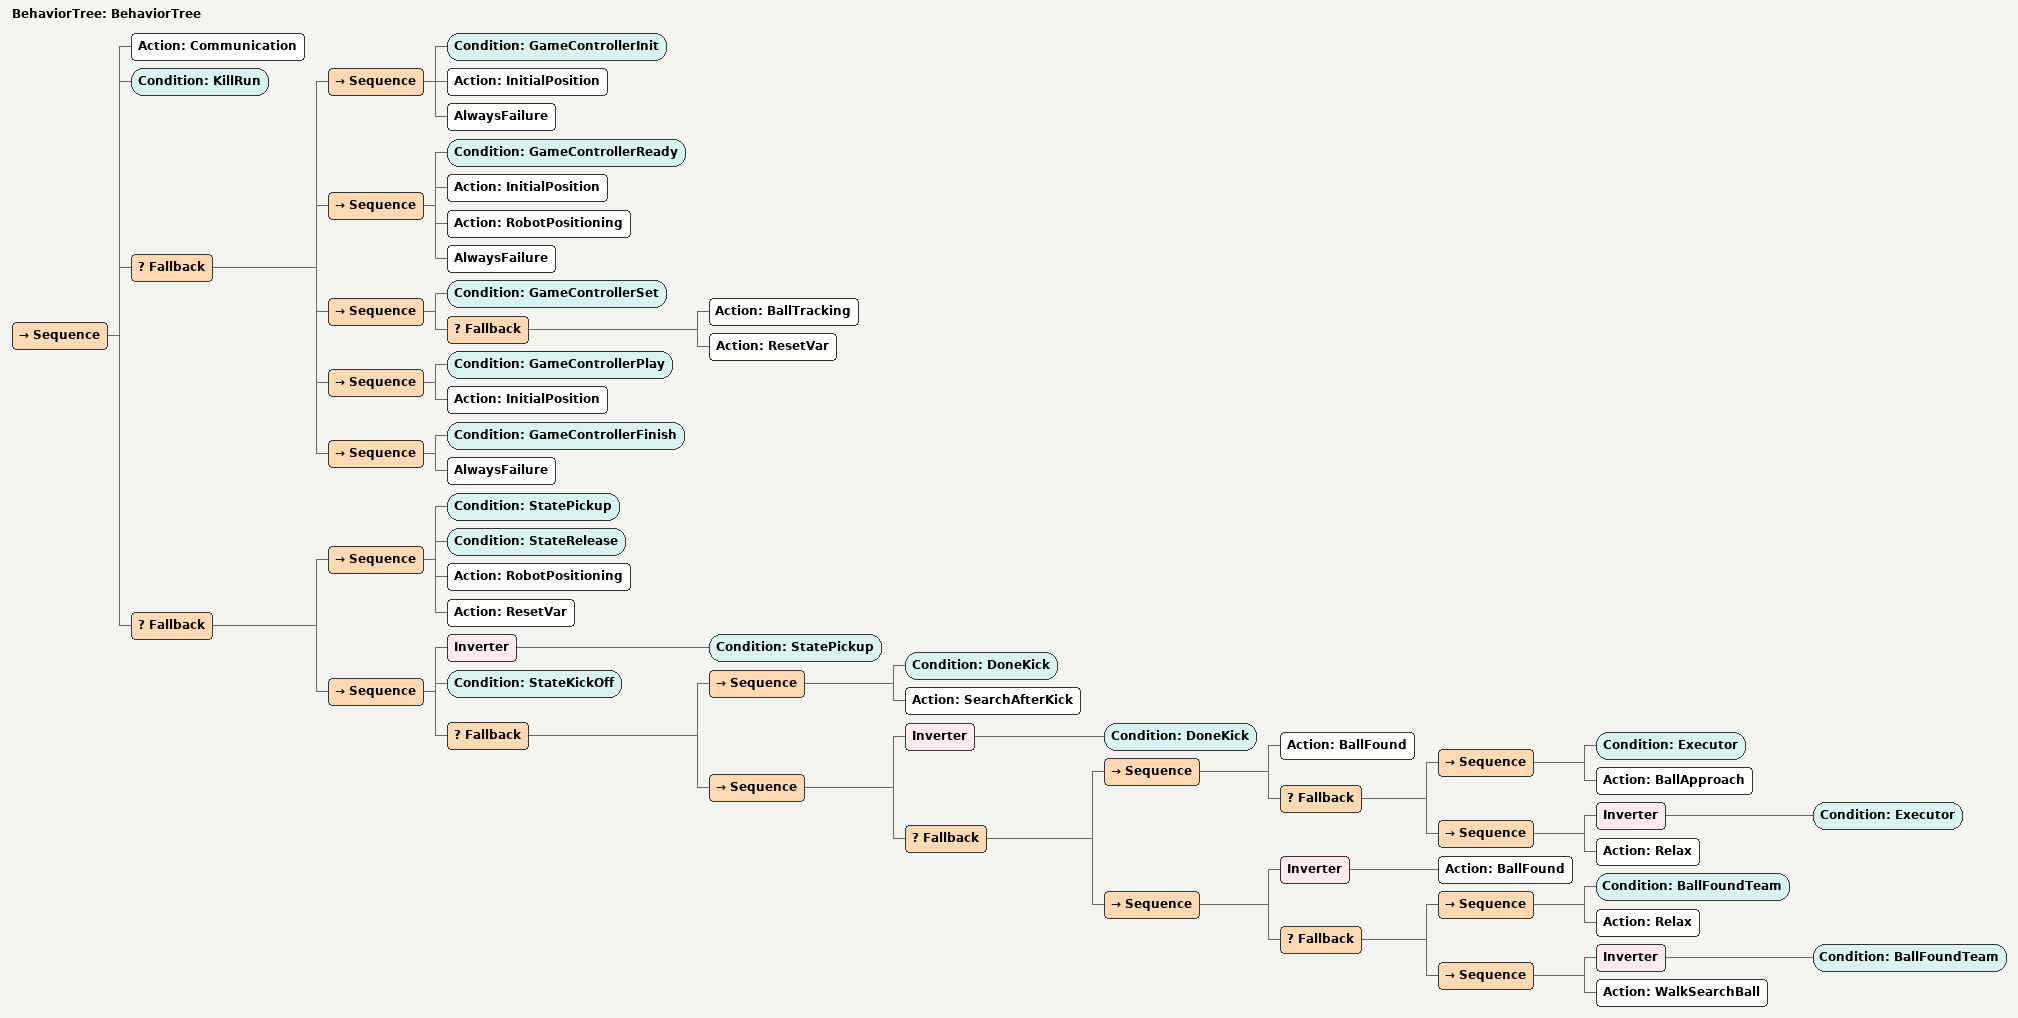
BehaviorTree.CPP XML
<?xml version="1.0"?>
<root main_tree_to_execute="BehaviorTree">
    <BehaviorTree ID="BehaviorTree">
        <Sequence>
            <Action ID="Communication"/>
            <Condition ID="KillRun"/>
            <Fallback>
                <Sequence>
                    <Condition ID="GameControllerInit"/>
                    <Action ID="InitialPosition"/>
                    <AlwaysFailure/>
                </Sequence>
                <Sequence>
                    <Condition ID="GameControllerReady"/>
                    <Action ID="InitialPosition"/>
                    <Action ID="RobotPositioning"/>
                    <AlwaysFailure/>
                </Sequence>
                <Sequence>
                    <Condition ID="GameControllerSet"/>
                    <Fallback>
                        <Action ID="BallTracking"/>
                        <Action ID="ResetVar"/>
                    </Fallback>
                </Sequence>
                <Sequence>
                    <Condition ID="GameControllerPlay"/>
                    <Action ID="InitialPosition"/>
                </Sequence>
                <Sequence>
                    <Condition ID="GameControllerFinish"/>
                    <AlwaysFailure/>
                </Sequence>
            </Fallback>
            <Fallback>
                <Sequence>
                    <Condition ID="StatePickup"/>
                    <Condition ID="StateRelease"/>
                    <Action ID="RobotPositioning"/>
                    <Action ID="ResetVar"/>
                </Sequence>
                <Sequence>
                    <Inverter>
                        <Condition ID="StatePickup"/>
                    </Inverter>
                    <Condition ID="StateKickOff"/>
                    <Fallback>
                        <Sequence>
                            <Condition ID="DoneKick"/>
                            <Action ID="SearchAfterKick"/>
                        </Sequence>
                        <Sequence>
                            <Inverter>
                                <Condition ID="DoneKick"/>
                            </Inverter>
                            <Fallback>
                                <Sequence>
                                    <Action ID="BallFound"/>
                                    <Fallback>
                                        <Sequence>
                                            <Condition ID="Executor"/>
                                            <Action ID="BallApproach"/>
                                        </Sequence>
                                        <Sequence>
                                            <Inverter>
                                                <Condition ID="Executor"/>
                                            </Inverter>
                                            <Action ID="Relax"/>
                                        </Sequence>
                                    </Fallback>
                                </Sequence>
                                <Sequence>
                                    <Inverter>
                                        <Action ID="BallFound"/>
                                    </Inverter>
                                    <Fallback>
                                        <Sequence>
                                            <Condition ID="BallFoundTeam"/>
                                            <Action ID="Relax"/>
                                        </Sequence>
                                        <Sequence>
                                            <Inverter>
                                                <Condition ID="BallFoundTeam"/>
                                            </Inverter>
                                            <Action ID="WalkSearchBall"/>
                                        </Sequence>
                                    </Fallback>
                                </Sequence>
                            </Fallback>
                        </Sequence>
                    </Fallback>
                </Sequence>
            </Fallback>
        </Sequence>
    </BehaviorTree>
</root>
